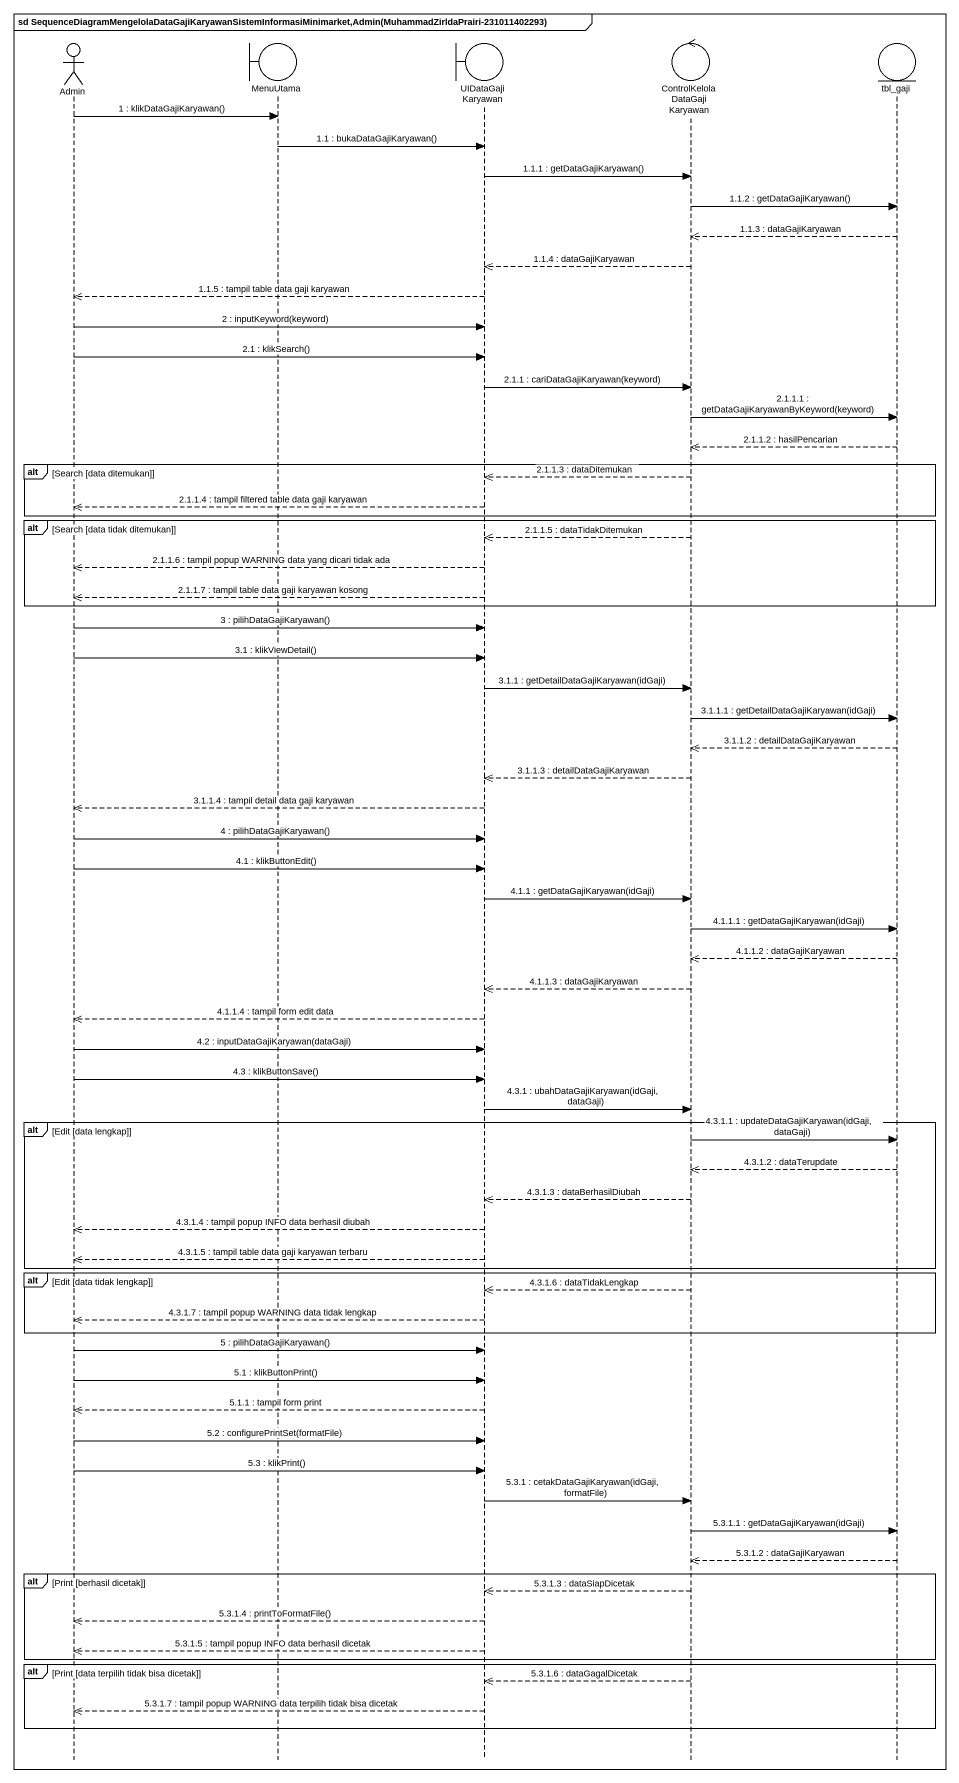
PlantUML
@startuml
mainframe sd SequenceDiagramMengelolaDataGajiKaryawanSistemInformasiMinimarket,Admin(MuhammadZirldaPrairi-231011402293)
hide footbox
actor Admin
boundary MenuUtama
boundary UIDataGajiKaryawan
control "ControlKelolaDataGajiKaryawan" as ControlKelolaDataGajiKaryawa
entity tbl_gaji

Admin -> MenuUtama : 1 : klikDataGajiKaryawan()
MenuUtama -> UIDataGajiKaryawan : 1.1 : bukaDataGajiKaryawan()
UIDataGajiKaryawan -> ControlKelolaDataGajiKaryawa : 1.1.1 : getDataGajiKaryawan()
ControlKelolaDataGajiKaryawa -> tbl_gaji : 1.1.2 : getDataGajiKaryawan()
tbl_gaji -->> ControlKelolaDataGajiKaryawa : 1.1.3 : dataGajiKaryawan
ControlKelolaDataGajiKaryawa -->> UIDataGajiKaryawan : 1.1.4 : dataGajiKaryawan
UIDataGajiKaryawan -->> Admin : 1.1.5 : tampil table data gaji karyawan
Admin -> UIDataGajiKaryawan : 2 : inputKeyword(keyword)
Admin -> UIDataGajiKaryawan : 2.1 : klikSearch()
UIDataGajiKaryawan -> ControlKelolaDataGajiKaryawa : 2.1.1 : cariDataGajiKaryawan(keyword)
ControlKelolaDataGajiKaryawa -> tbl_gaji : 2.1.1.1 : getDataGajiKaryawanByKeyword(keyword)
tbl_gaji -->> ControlKelolaDataGajiKaryawa : 2.1.1.2 : hasilPencarian
alt Search [data ditemukan]
  ControlKelolaDataGajiKaryawa -->> UIDataGajiKaryawan : 2.1.1.3 : dataDitemukan
  UIDataGajiKaryawan -->> Admin : 2.1.1.4 : tampil filtered table data gaji karyawan
end
alt Search [data tidak ditemukan]
  ControlKelolaDataGajiKaryawa -->> UIDataGajiKaryawan : 2.1.1.5 : dataTidakDitemukan
  UIDataGajiKaryawan -->> Admin : 2.1.1.6 : tampil popup WARNING data yang dicari tidak ada
  UIDataGajiKaryawan -->> Admin : 2.1.1.7 : tampil table data gaji karyawan kosong
end
Admin -> UIDataGajiKaryawan : 3 : pilihDataGajiKaryawan()
Admin -> UIDataGajiKaryawan : 3.1 : klikViewDetail()
UIDataGajiKaryawan -> ControlKelolaDataGajiKaryawa : 3.1.1 : getDetailDataGajiKaryawan(idGaji)
ControlKelolaDataGajiKaryawa -> tbl_gaji : 3.1.1.1 : getDetailDataGajiKaryawan(idGaji)
tbl_gaji -->> ControlKelolaDataGajiKaryawa : 3.1.1.2 : detailDataGajiKaryawan
ControlKelolaDataGajiKaryawa -->> UIDataGajiKaryawan : 3.1.1.3 : detailDataGajiKaryawan
UIDataGajiKaryawan -->> Admin : 3.1.1.4 : tampil detail data gaji karyawan
Admin -> UIDataGajiKaryawan : 4 : pilihDataGajiKaryawan()
Admin -> UIDataGajiKaryawan : 4.1 : klikButtonEdit()
UIDataGajiKaryawan -> ControlKelolaDataGajiKaryawa : 4.1.1 : getDataGajiKaryawan(idGaji)
ControlKelolaDataGajiKaryawa -> tbl_gaji : 4.1.1.1 : getDataGajiKaryawan(idGaji)
tbl_gaji -->> ControlKelolaDataGajiKaryawa : 4.1.1.2 : dataGajiKaryawan
ControlKelolaDataGajiKaryawa -->> UIDataGajiKaryawan : 4.1.1.3 : dataGajiKaryawan
UIDataGajiKaryawan -->> Admin : 4.1.1.4 : tampil form edit data
Admin -> UIDataGajiKaryawan : 4.2 : inputDataGajiKaryawan(dataGaji)
Admin -> UIDataGajiKaryawan : 4.3 : klikButtonSave()
UIDataGajiKaryawan -> ControlKelolaDataGajiKaryawa : 4.3.1 : ubahDataGajiKaryawan(idGaji, dataGaji)
alt Edit [data lengkap]
  ControlKelolaDataGajiKaryawa -> tbl_gaji : 4.3.1.1 : updateDataGajiKaryawan(idGaji, dataGaji)
  tbl_gaji -->> ControlKelolaDataGajiKaryawa : 4.3.1.2 : dataTerupdate
  ControlKelolaDataGajiKaryawa -->> UIDataGajiKaryawan : 4.3.1.3 : dataBerhasilDiubah
  UIDataGajiKaryawan -->> Admin : 4.3.1.4 : tampil popup INFO data berhasil diubah
  UIDataGajiKaryawan -->> Admin : 4.3.1.5 : tampil table data gaji karyawan terbaru
end
alt Edit [data tidak lengkap]
  ControlKelolaDataGajiKaryawa -->> UIDataGajiKaryawan : 4.3.1.6 : dataTidakLengkap
  UIDataGajiKaryawan -->> Admin : 4.3.1.7 : tampil popup WARNING data tidak lengkap
end
Admin -> UIDataGajiKaryawan : 5 : pilihDataGajiKaryawan()
Admin -> UIDataGajiKaryawan : 5.1 : klikButtonPrint()
UIDataGajiKaryawan -->> Admin : 5.1.1 : tampil form print
Admin -> UIDataGajiKaryawan : 5.2 : configurePrintSet(formatFile)
Admin -> UIDataGajiKaryawan : 5.3 : klikPrint()
UIDataGajiKaryawan -> ControlKelolaDataGajiKaryawa : 5.3.1 : cetakDataGajiKaryawan(idGaji, formatFile)
ControlKelolaDataGajiKaryawa -> tbl_gaji : 5.3.1.1 : getDataGajiKaryawan(idGaji)
tbl_gaji -->> ControlKelolaDataGajiKaryawa : 5.3.1.2 : dataGajiKaryawan
alt Print [berhasil dicetak]
  ControlKelolaDataGajiKaryawa -->> UIDataGajiKaryawan : 5.3.1.3 : dataSiapDicetak
  UIDataGajiKaryawan -->> Admin : 5.3.1.4 : printToFormatFile()
  UIDataGajiKaryawan -->> Admin : 5.3.1.5 : tampil popup INFO data berhasil dicetak
end
alt Print [data terpilih tidak bisa dicetak]
  ControlKelolaDataGajiKaryawa -->> UIDataGajiKaryawan : 5.3.1.6 : dataGagalDicetak
  UIDataGajiKaryawan -->> Admin : 5.3.1.7 : tampil popup WARNING data terpilih tidak bisa dicetak
end
@enduml
